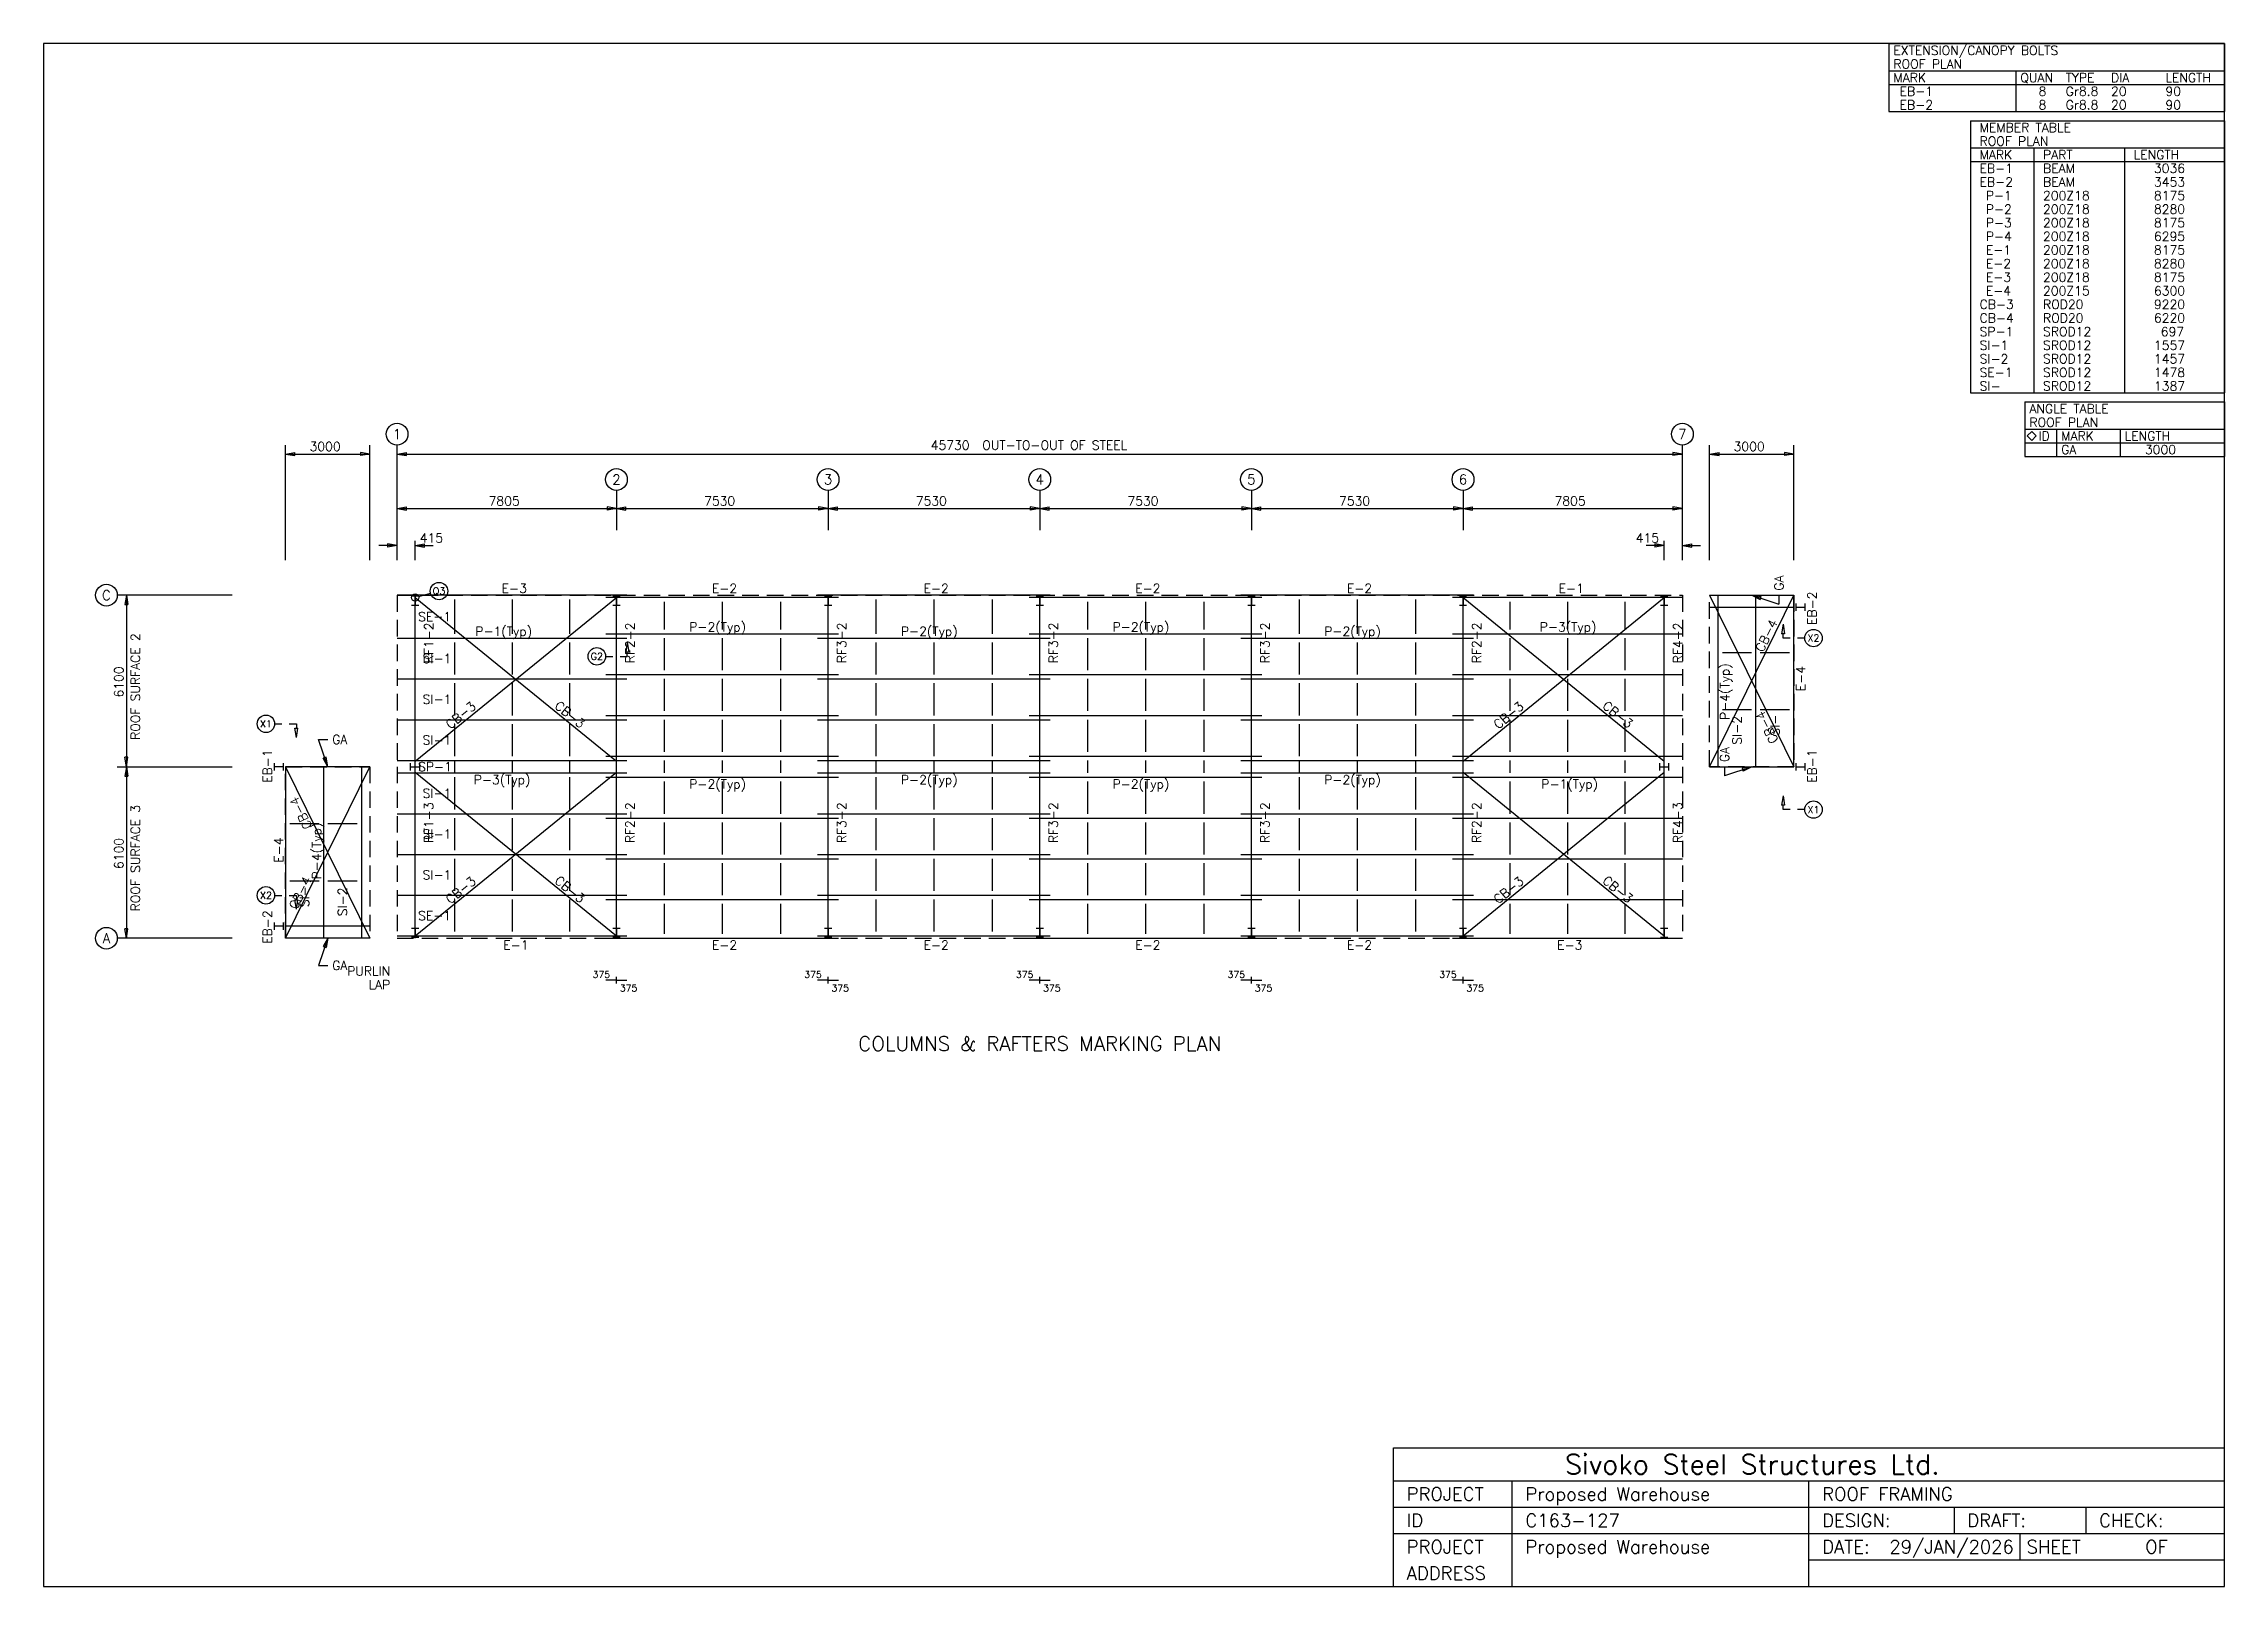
# Model space of a CAD drawing. Extents: x 0 to 77588, y 0 to 54866.
import ezdxf
from ezdxf.enums import TextEntityAlignment as Align

# ---------------------------------------------------------------- set-up
doc = ezdxf.new("R2010")
doc.units = 0
doc.linetypes.add('CONTIN', pattern=[0])
doc.linetypes.add('DASHED', pattern=[877.43, 586.53, -290.9])
doc.layers.get('0').update_dxf_attribs({"linetype": 'CONTIN'})
for name, color, linetype in [('1', 7, 'CONTIN'), ('10', 10, 'CONTIN'), ('11', 7, 'CONTIN'), ('12', 6, 'CONTIN'), ('13', 1, 'CONTIN'), ('14', 7, 'CONTIN'), ('15', 7, 'CONTIN'), ('2', 6, 'CONTIN'), ('22', 7, 'CONTIN'), ('26', 7, 'CONTIN'), ('3', 7, 'CONTIN'), ('4', 7, 'CONTIN'), ('5', 5, 'DASHED'), ('6', 6, 'CONTIN'), ('7', 7, 'CONTIN')]:
    doc.layers.add(name, color=color, linetype=linetype)
doc.styles.add('SIMPLEX', font='SIMPLEX')

# ---------------------------------------------------------------- blocks, each defined once
blk = doc.blocks.new('WCOL')
for p, q in [((-10.2, 0), (10.2, 0)), ((0, 0), (0, -25.4)), ((-10.2, -25.4), (10.2, -25.4))]:
    blk.add_line(p, q)
blk = doc.blocks.new('ARROWP')
for p, q in [((0, 0), (-335, 56)), ((-335, 56), (-335, -56)), ((0, 0), (-335, -56))]:
    blk.add_line(p, q)
blk = doc.blocks.new('CUTSEC')
at = {"layer": '7'}
for p, q in [((-387.11063, 0), (-129.03688, 0)), ((129.03688, 0), (387.110626, 0)), ((387.110626, 0), (387.110626, 154.844284))]:
    blk.add_line(p, q, dxfattribs=at)
at = {"layer": '7', "rotation": 90}
blk.add_blockref('ARROWP', (387.110626, 490.340179), dxfattribs=at)
blk = doc.blocks.new('ARROW')
for p, q in [((0, 0), (-335, 56)), ((-335, 56), (-335, -56)), ((0, 0), (-335, -56))]:
    blk.add_line(p, q)
blk = doc.blocks.new('ROFFRM')
at = {"layer": '1'}
for p, q in [((8180, 12200), (0, 12200)), ((645.184326, 6300), (7804.99951, 12119.3525)), ((645.184326, 12119.3525), (7804.99951, 6300)), ((2048.74878, 12045.1563), (2048.74878, 10827.0557)), ((4092.49854, 12045.1563), (4092.49854, 10827.0557)), ((6136.25146, 12045.1563), (6136.25146, 10827.0557)), ((15709.998, 12119.3525), (7429.99854, 12119.3525)), ((9500.00098, 11964.5078), (9500.00098, 10981.9004)), ((11569.999, 11964.5078), (11569.999, 10981.9004)), ((13640, 11964.5078), (13640, 10981.9004)), ((23239.998, 12200), (14959.998, 12200)), ((17030, 12045.1563), (17030, 10827.0557)), ((19100, 12045.1563), (19100, 10827.0557)), ((21170, 12045.1563), (21170, 10827.0557)), ((30769.9961, 12119.3525), (22489.998, 12119.3525)), ((24560.002, 11964.5078), (24560.002, 10981.9004)), ((26629.998, 11964.5078), (26629.998, 10981.9004)), ((28700, 11964.5078), (28700, 10981.9004)), ((38300, 12200), (30019.9961, 12200)), ((32090, 12045.1563), (32090, 10827.0557)), ((34160, 12045.1563), (34160, 10827.0557)), ((36230, 12045.1563), (36230, 10827.0557)), ((45730, 12119.3525), (37550, 12119.3525)), ((37925, 6300), (45084.8125, 12119.3525)), ((37925, 12119.3525), (45084.8125, 6300)), ((39593.75, 11964.5078), (39593.75, 10981.9004)), ((41637.5, 11964.5078), (41637.5, 10981.9004)), ((43681.25, 11964.5078), (43681.25, 10981.9004)), ((46697.7734, 12200), (49697.7734, 6100)), ((46697.7734, 6100), (49697.7734, 12200)), ((46997.7773, 6100), (46997.7773, 12200)), ((48347.7773, 6100), (48347.7773, 12200)), ((49697.7734, 6100), (49697.7734, 12200)), ((0, 10672.2109), (8180.00049, 10672.2109)), ((2048.74878, 10517.3672), (2048.74878, 9376.68945)), ((4092.49854, 10517.3672), (4092.49854, 9376.68945)), ((6136.25146, 10517.3672), (6136.25146, 9376.68945)), ((7430, 10827.0557), (15710.002, 10827.0557)), ((9500.00098, 10672.2119), (9500.00098, 9531.53418)), ((11569.999, 10672.2119), (11569.999, 9531.53418)), ((13640, 10672.2119), (13640, 9531.53418)), ((14960, 10672.2109), (23240.002, 10672.2109)), ((17030, 10517.3672), (17030, 9376.68945)), ((19100, 10517.3672), (19100, 9376.68945)), ((21170, 10517.3672), (21170, 9376.68945)), ((22490, 10827.0557), (30770, 10827.0557)), ((24560.002, 10672.2119), (24560.002, 9531.53418)), ((26629.998, 10672.2119), (26629.998, 9531.53418)), ((28700, 10672.2119), (28700, 9531.53418)), ((30020, 10672.2109), (38300, 10672.2109)), ((32090, 10517.3672), (32090, 9376.68945)), ((34160, 10517.3672), (34160, 9376.68945)), ((36230, 10517.3672), (36230, 9376.68945)), ((37550, 10827.0557), (45730, 10827.0557)), ((39593.75, 10672.2119), (39593.75, 9531.53418)), ((41637.5, 10672.2119), (41637.5, 9531.53418)), ((43681.25, 10672.2119), (43681.25, 9531.53418)), ((47152.6172, 10166.667), (48192.9336, 10166.667)), ((48502.6211, 10166.667), (49542.9336, 10166.667)), ((48502.6211, 10166.667), (49542.9336, 10166.667)), ((7430, 9376.69043), (15710.002, 9376.69043)), ((22490, 9376.69043), (30770, 9376.69043)), ((37550, 9376.69043), (45730, 9376.69043)), ((0, 9221.8457), (8180.00049, 9221.8457)), ((2048.74878, 9067.00098), (2048.74878, 7926.32373)), ((4092.49854, 9067.00098), (4092.49854, 7926.32373)), ((6136.25146, 9067.00098), (6136.25146, 7926.32373)), ((9500.00098, 9221.84668), (9500.00098, 8081.16846)), ((11569.999, 9221.84668), (11569.999, 8081.16846)), ((13640, 9221.84668), (13640, 8081.16846)), ((14960, 9221.8457), (23240.002, 9221.8457)), ((17030, 9067.00098), (17030, 7926.32373)), ((19100, 9067.00098), (19100, 7926.32373)), ((21170, 9067.00098), (21170, 7926.32373)), ((24560.002, 9221.84668), (24560.002, 8081.16846)), ((26629.998, 9221.84668), (26629.998, 8081.16846)), ((28700, 9221.84668), (28700, 8081.16846)), ((30020, 9221.8457), (38300, 9221.8457)), ((32090, 9067.00098), (32090, 7926.32373)), ((34160, 9067.00098), (34160, 7926.32373)), ((36230, 9067.00098), (36230, 7926.32373)), ((39593.75, 9221.84668), (39593.75, 8081.16846)), ((41637.5, 9221.84668), (41637.5, 8081.16846)), ((43681.25, 9221.84668), (43681.25, 8081.16846)), ((0, 7771.47949), (8180.00049, 7771.47949)), ((7430, 7926.32471), (15710.002, 7926.32471)), ((9500.00098, 7771.48047), (9500.00098, 6630.80127)), ((11569.999, 7771.48047), (11569.999, 6630.80127)), ((13640, 7771.48047), (13640, 6630.80127)), ((14960, 7771.47949), (23240.002, 7771.47949)), ((22490, 7926.32471), (30770, 7926.32471)), ((24560.002, 7771.48047), (24560.002, 6630.80127)), ((26629.998, 7771.48047), (26629.998, 6630.80127)), ((28700, 7771.48047), (28700, 6630.80127)), ((30020, 7771.47949), (38300, 7771.47949)), ((37550, 7926.32471), (45730, 7926.32471)), ((39593.75, 7771.48047), (39593.75, 6630.80127)), ((41637.5, 7771.48047), (41637.5, 6630.80127)), ((43681.25, 7771.48047), (43681.25, 6630.80127)), ((47152.6172, 8133.33398), (48192.9336, 8133.33398)), ((48502.6211, 8133.33398), (49542.9336, 8133.33398)), ((48502.6211, 8133.33398), (49542.9336, 8133.33398)), ((2048.74878, 7616.63574), (2048.74878, 6475.95752)), ((4092.49854, 7616.63574), (4092.49854, 6475.95752)), ((6136.25146, 7616.63574), (6136.25146, 6475.95752)), ((17030, 7616.63574), (17030, 6475.95752)), ((19100, 7616.63574), (19100, 6475.95752)), ((21170, 7616.63574), (21170, 6475.95752)), ((32090, 7616.63574), (32090, 6475.95752)), ((34160, 7616.63574), (34160, 6475.95752)), ((36230, 7616.63574), (36230, 6475.95752)), ((0, 6321.11377), (8180.00049, 6321.11377)), ((2048.74878, 6321.11377), (2048.74878, 5878.91064)), ((4092.49854, 6321.11377), (4092.49854, 5878.91064)), ((6136.25146, 6321.11377), (6136.25146, 5878.91064)), ((7430, 6475.95752), (15710.002, 6475.95752)), ((9500.00098, 6321.11279), (9500.00098, 5878.91113)), ((11569.999, 6321.11279), (11569.999, 5878.91113)), ((13640, 6321.11279), (13640, 5878.91113)), ((14960, 6321.11377), (23240.002, 6321.11377)), ((17030, 6321.11377), (17030, 5878.91064)), ((19100, 6321.11377), (19100, 5878.91064)), ((21170, 6321.11377), (21170, 5878.91064)), ((22490, 6475.95752), (30770, 6475.95752)), ((24560.002, 6321.11279), (24560.002, 5878.91113)), ((26629.998, 6321.11279), (26629.998, 5878.91113)), ((28700, 6321.11279), (28700, 5878.91113)), ((30020, 6321.11377), (38300, 6321.11377)), ((32090, 6321.11377), (32090, 5878.91064)), ((34160, 6321.11377), (34160, 5878.91064)), ((36230, 6321.11377), (36230, 5878.91064)), ((37550, 6475.95752), (45730, 6475.95752)), ((39593.75, 6321.11279), (39593.75, 5878.91113)), ((41637.5, 6321.11279), (41637.5, 5878.91113)), ((43681.25, 6321.11279), (43681.25, 5878.91113)), ((-3967.7764, 6100), (-3967.7764, 0)), ((-3967.7764, 6100), (-967.77655, 0)), ((-3967.7764, 0), (-967.77655, 6100)), ((-2617.7766, 6100), (-2617.7766, 0)), ((-1267.7766, 6100), (-1267.7766, 0)), ((0, 5878.91064), (8180.00049, 5878.91064)), ((645.184326, 80.648041), (7804.99951, 5900.00049)), ((645.184326, 5900.00049), (7804.99951, 80.648041)), ((2048.74878, 5724.06641), (2048.74878, 4583.38916)), ((4092.49854, 5724.06641), (4092.49854, 4583.38916)), ((6136.25146, 5724.06641), (6136.25146, 4583.38916)), ((7430, 5724.06738), (15710.002, 5724.06738)), ((9500.00098, 5569.22217), (9500.00098, 4428.54492)), ((11569.999, 5569.22217), (11569.999, 4428.54492)), ((13640, 5569.22217), (13640, 4428.54492)), ((14960, 5878.91064), (23240.002, 5878.91064)), ((17030, 5724.06641), (17030, 4583.38916)), ((19100, 5724.06641), (19100, 4583.38916)), ((21170, 5724.06641), (21170, 4583.38916)), ((22490, 5724.06738), (30770, 5724.06738)), ((24560.002, 5569.22217), (24560.002, 4428.54492)), ((26629.998, 5569.22217), (26629.998, 4428.54492)), ((28700, 5569.22217), (28700, 4428.54492)), ((30020, 5878.91064), (38300, 5878.91064)), ((32090, 5724.06641), (32090, 4583.38916)), ((34160, 5724.06641), (34160, 4583.38916)), ((36230, 5724.06641), (36230, 4583.38916)), ((37550, 5724.06738), (45730, 5724.06738)), ((37925, 80.648041), (45084.8125, 5900.00049)), ((37925, 5900.00049), (45084.8125, 80.648041)), ((39593.75, 5569.22217), (39593.75, 4428.54492)), ((41637.5, 5569.22217), (41637.5, 4428.54492)), ((43681.25, 5569.22217), (43681.25, 4428.54492)), ((-2772.6208, 4066.6665), (-3812.9319, 4066.6665)), ((-2772.6208, 4066.6665), (-3812.9319, 4066.6665)), ((-1422.6208, 4066.6665), (-2462.9324, 4066.6665)), ((0, 4428.54492), (8180.00049, 4428.54492)), ((2048.74878, 4273.7002), (2048.74878, 3133.02295)), ((4092.49854, 4273.7002), (4092.49854, 3133.02295)), ((6136.25146, 4273.7002), (6136.25146, 3133.02295)), ((7430, 4273.70068), (15710.002, 4273.70068)), ((9500.00098, 4118.85645), (9500.00098, 2978.17847)), ((11569.999, 4118.85645), (11569.999, 2978.17847)), ((13640, 4118.85645), (13640, 2978.17847)), ((14960, 4428.54492), (23240.002, 4428.54492)), ((17030, 4273.7002), (17030, 3133.02295)), ((19100, 4273.7002), (19100, 3133.02295)), ((21170, 4273.7002), (21170, 3133.02295)), ((22490, 4273.70068), (30770, 4273.70068)), ((24560.002, 4118.85645), (24560.002, 2978.17847)), ((26629.998, 4118.85645), (26629.998, 2978.17847)), ((28700, 4118.85645), (28700, 2978.17847)), ((30020, 4428.54492), (38300, 4428.54492)), ((32090, 4273.7002), (32090, 3133.02295)), ((34160, 4273.7002), (34160, 3133.02295)), ((36230, 4273.7002), (36230, 3133.02295)), ((37550, 4273.70068), (45730, 4273.70068)), ((39593.75, 4118.85645), (39593.75, 2978.17847)), ((41637.5, 4118.85645), (41637.5, 2978.17847)), ((43681.25, 4118.85645), (43681.25, 2978.17847)), ((0, 2978.17847), (8180.00049, 2978.17847)), ((2048.74878, 2823.33447), (2048.74878, 1682.65662)), ((4092.49854, 2823.33447), (4092.49854, 1682.65662)), ((6136.25146, 2823.33447), (6136.25146, 1682.65662)), ((7430, 2823.33398), (15710.002, 2823.33398)), ((9500.00098, 2668.48999), (9500.00098, 1527.81238)), ((11569.999, 2668.48999), (11569.999, 1527.81238)), ((13640, 2668.48999), (13640, 1527.81238)), ((14960, 2978.17847), (23240.002, 2978.17847)), ((17030, 2823.33447), (17030, 1682.65662)), ((19100, 2823.33447), (19100, 1682.65662)), ((21170, 2823.33447), (21170, 1682.65662)), ((22490, 2823.33398), (30770, 2823.33398)), ((24560.002, 2668.48999), (24560.002, 1527.81238)), ((26629.998, 2668.48999), (26629.998, 1527.81238)), ((28700, 2668.48999), (28700, 1527.81238)), ((30020, 2978.17847), (38300, 2978.17847)), ((32090, 2823.33447), (32090, 1682.65662)), ((34160, 2823.33447), (34160, 1682.65662)), ((36230, 2823.33447), (36230, 1682.65662)), ((37550, 2823.33398), (45730, 2823.33398)), ((39593.75, 2668.48999), (39593.75, 1527.81238)), ((41637.5, 2668.48999), (41637.5, 1527.81238)), ((43681.25, 2668.48999), (43681.25, 1527.81238)), ((-2772.6208, 2033.33325), (-3812.9319, 2033.33325)), ((-2772.6208, 2033.33325), (-3812.9319, 2033.33325)), ((-1422.6208, 2033.33325), (-2462.9324, 2033.33325)), ((0, 1527.81238), (8180.00049, 1527.81238)), ((2048.74878, 1372.96802), (2048.74878, 235.492279)), ((4092.49854, 1372.96802), (4092.49854, 235.492279)), ((6136.25146, 1372.96802), (6136.25146, 235.492279)), ((7430, 1372.96802), (15710.002, 1372.96802)), ((9500.00098, 1218.12378), (9500.00098, 154.844238)), ((11569.999, 1218.12378), (11569.999, 154.844238)), ((13640, 1218.12378), (13640, 154.844238)), ((14960, 1527.81238), (23240.002, 1527.81238)), ((17030, 1372.96802), (17030, 235.492279)), ((19100, 1372.96802), (19100, 235.492279)), ((21170, 1372.96802), (21170, 235.492279)), ((22490, 1372.96802), (30770, 1372.96802)), ((24560.002, 1218.12378), (24560.002, 154.844238)), ((26629.998, 1218.12378), (26629.998, 154.844238)), ((28700, 1218.12378), (28700, 154.844238)), ((30020, 1527.81238), (38300, 1527.81238)), ((32090, 1372.96802), (32090, 235.492279)), ((34160, 1372.96802), (34160, 235.492279)), ((36230, 1372.96802), (36230, 235.492279)), ((37550, 1372.96802), (45730, 1372.96802)), ((39593.75, 1218.12378), (39593.75, 154.844238)), ((41637.5, 1218.12378), (41637.5, 154.844238)), ((43681.25, 1218.12378), (43681.25, 154.844238)), ((0, 80.648041), (8180.00049, 80.648041)), ((7430, 0), (15710.002, 0)), ((14960, 80.648041), (23240.002, 80.648041)), ((22490, 0), (30770, 0)), ((30020, 80.648041), (38300, 80.648041)), ((37550, 0), (45730, 0))]:
    blk.add_line(p, q, dxfattribs=at)
at = {"layer": '12'}
for p, q in [((-3967.7764, 13450.043), (-3967.7764, 17540.5137)), ((-967.77643, 13450.043), (-967.77643, 17540.5137)), ((0, 13450.043), (0, 17540.5137)), ((45730, 13450.043), (45730, 17540.5137)), ((46697.7734, 13450.043), (46697.7734, 17540.5137)), ((49697.7734, 13450.043), (49697.7734, 17540.5137)), ((7804.99951, 15927.5518), (7804.99951, 14508.1475)), ((15334.998, 15927.5518), (15334.998, 14508.1475)), ((22864.998, 15927.5518), (22864.998, 14508.1475)), ((30395.002, 15927.5518), (30395.002, 14508.1475)), ((37925, 15927.5518), (37925, 14508.1475)), ((0, 13450.043), (0, 14127.4863)), ((645.184326, 13450.043), (645.184326, 14127.4863)), ((45084.8125, 13450.043), (45084.8125, 14127.4863)), ((45730, 13450.043), (45730, 14127.4863)), ((-5863.0054, 12200), (-9953.4746, 12200)), ((-9953.4746, 6100), (-5863.0054, 6100)), ((-5863.0054, 0), (-9953.4746, 0))]:
    blk.add_line(p, q, dxfattribs=at)
at = {"layer": '13'}
for centre in [(0, 17927.625), (45730, 17927.625), (7804.99951, 16314.6621), (15334.998, 16314.6621), (22864.998, 16314.6621), (30395.002, 16314.6621), (37925, 16314.6621), (-10340.585, 12200), (-10340.585, 0)]:
    blk.add_circle(centre, 387.110626, dxfattribs=at)
at = {"layer": '2'}
for p, q in [((-3967.7764, 17217.9199), (-967.77655, 17217.9199)), ((0, 17217.9199), (45730, 17217.9199)), ((46697.7734, 17217.9199), (49697.7734, 17217.9199)), ((0, 15282.3682), (45730, 15282.3682)), ((0, 13966.1904), (-645.18433, 13966.1904)), ((645.184326, 13966.1904), (1290.36865, 13966.1904)), ((45084.8125, 13966.1904), (44439.6289, 13966.1904)), ((45730, 13966.1904), (46375.1836, 13966.1904)), ((-9630.8818, 12200), (-9630.8818, 0)), ((7804.99951, -1491.9888), (7430, -1491.9888)), ((7804.99951, -1612.9608), (7804.99951, -1371.0167)), ((7804.99951, -1612.9608), (7804.99951, -1371.0167)), ((7804.99951, -1491.9888), (8180.00049, -1491.9888)), ((15335, -1491.9888), (14960, -1491.9888)), ((15335, -1612.9608), (15335, -1371.0167)), ((15335, -1612.9608), (15335, -1371.0167)), ((15335, -1491.9888), (15710.002, -1491.9888)), ((22865, -1491.9888), (22490, -1491.9888)), ((22865, -1612.9608), (22865, -1371.0167)), ((22865, -1612.9608), (22865, -1371.0167)), ((22865, -1491.9888), (23240.002, -1491.9888)), ((30395.002, -1491.9888), (30020, -1491.9888)), ((30395.002, -1612.9608), (30395.002, -1371.0167)), ((30395.002, -1612.9608), (30395.002, -1371.0167)), ((30395.002, -1491.9888), (30770, -1491.9888)), ((37925, -1491.9888), (37550, -1491.9888)), ((37925, -1612.9608), (37925, -1371.0167)), ((37925, -1612.9608), (37925, -1371.0167)), ((37925, -1491.9888), (38300, -1491.9888))]:
    blk.add_line(p, q, dxfattribs=at)
at = {"layer": '3'}
for p, q in [((48197.7773, 12200), (49165.5547, 11877.4082)), ((49165.5547, 12200), (49165.5547, 11877.4082)), ((-2467.7764, 6100), (-2790.3687, 7067.77686)), ((-2790.3687, 7067.77686), (-2467.7764, 7067.77686)), ((47230, 6100), (47230, 5777.4082)), ((48197.7773, 6100), (47230, 5777.4082)), ((-2467.7764, 0), (-2790.3687, -967.77655)), ((-2790.3687, -967.77655), (-2467.7764, -967.77655))]:
    blk.add_line(p, q, dxfattribs=at)
at = {"layer": '4'}
for p, q in [((645.184326, 0), (645.184326, 12200)), ((7804.99951, 0), (7804.99951, 12200)), ((15335, 0), (15335, 12200)), ((22865, 0), (22865, 12200)), ((30395.002, 0), (30395.002, 12200)), ((37925, 0), (37925, 12200)), ((45084.8125, 0), (45084.8125, 12200)), ((46697.7734, 11770), (49697.7734, 11770)), ((-967.77655, 6100), (-3967.7764, 6100)), ((46697.7734, 6100), (49697.7734, 6100)), ((-967.77655, 430.000092), (-3967.7764, 430.000092))]:
    blk.add_line(p, q, dxfattribs=at)
at = {"layer": '5'}
for p, q in [((0, 12200), (0, 6100)), ((0, 12200), (45730, 12200)), ((45730, 12200), (45730, 6100)), ((46697.7734, 6100), (46697.7734, 12200)), ((46697.7734, 12200), (49697.7734, 12200)), ((49697.7734, 12200), (49697.7734, 6100)), ((-3967.7764, 6100), (-967.77655, 6100)), ((-3967.7764, 0), (-3967.7764, 6100)), ((-967.77655, 6100), (-967.77655, 0)), ((0, 6100), (0, 0)), ((45730, 6100), (45730, 0)), ((49697.7734, 6100), (46697.7734, 6100)), ((-967.77655, 0), (-3967.7764, 0)), ((0, 0), (45730, 0))]:
    blk.add_line(p, q, dxfattribs=at)
at = {"layer": '6'}
for p, q in [((46697.7734, 12200), (49697.7734, 12200)), ((-967.77655, 6100), (-3967.7764, 6100)), ((46697.7734, 6100), (49697.7734, 6100)), ((-967.77655, 0), (-3967.7764, 0))]:
    blk.add_line(p, q, dxfattribs=at)
at = {"layer": '7'}
blk.add_line((769.824585, 12152.749), (1193.6012, 12266.2979), dxfattribs=at)
for centre, radius in [((1492.73755, 12346.4492), 309.688477), ((645.184326, 12119.3525), 129.03688), ((50394.5742, 10675), 309.688477), ((7108.20117, 10024.4512), 309.688477), ((-4664.5757, 7624.99951), 309.688477), ((50394.5742, 4575), 309.688477), ((-4664.5757, 1524.99988), 309.688477)]:
    blk.add_circle(centre, radius, dxfattribs=at)
at = {"layer": '10', "yscale": 12.7004795, "zscale": 12.7004795}
for p, xscale in [((645.185425, 12159.6758), -12.70048), ((7804.99951, 12159.6758), -12.70048), ((15334.998, 12159.6758), -12.70048), ((22864.998, 12159.6758), -12.70048), ((30395.002, 12159.6758), -12.70048), ((37925, 12159.6758), -12.70048), ((45084.8125, 12159.6758), -12.70048), ((645.184326, 362.916199), 12.7004795), ((7804.99951, 362.916199), 12.7004795), ((15335, 362.916199), 12.7004795), ((22865, 362.916199), 12.7004795), ((30395.002, 362.916199), 12.7004795), ((37925, 362.916199), 12.7004795), ((45084.8125, 362.916199), 12.7004795)]:
    blk.add_blockref('WCOL', p, dxfattribs=dict(at, xscale=xscale))
at = {"layer": '10', "xscale": 12.7004795, "yscale": 12.7004795, "zscale": 12.7004795}
for p, rotation in [((49778.4258, 11770), 90), ((-4048.4243, 6100), 270), ((483.888275, 6100), 90), ((44923.5195, 6100), 90), ((49778.4258, 6100), 90), ((-4048.4243, 430.000092), 270)]:
    blk.add_blockref('WCOL', p, dxfattribs=dict(at, rotation=rotation))
at = {"layer": '2'}
for p, rotation in [((-3967.7764, 17217.9199), 180), ((0, 17217.9199), 180), ((46697.7734, 17217.9199), 180), ((0, 15282.3682), 180), ((7804.99951, 15282.3682), 180), ((15334.998, 15282.3682), 180), ((22864.998, 15282.3682), 180), ((30395.002, 15282.3682), 180), ((37925, 15282.3682), 180), ((645.184326, 13966.1904), 180), ((45730, 13966.1904), 180), ((-9630.8818, 12200), 90), ((-9630.8818, 6100), 270), ((-9630.8818, 6100), 90), ((-9630.8818, 0), 270)]:
    blk.add_blockref('ARROW', p, dxfattribs=dict(at, rotation=rotation))
for p in [(-967.77655, 17217.9199), (45730, 17217.9199), (49697.7734, 17217.9199), (7804.99951, 15282.3682), (15334.998, 15282.3682), (22864.998, 15282.3682), (30395.002, 15282.3682), (37925, 15282.3682), (45730, 15282.3682), (0, 13966.1904), (45084.8125, 13966.1904)]:
    blk.add_blockref('ARROW', p, dxfattribs=at)
at = {"layer": '3'}
for p, rotation in [((48197.7773, 12200), 161.565), ((-2467.7764, 6100), 288.435), ((48197.7773, 6100), 378.435), ((-2467.7764, 0), 431.565)]:
    blk.add_blockref('ARROWP', p, dxfattribs=dict(at, rotation=rotation))
at = {"layer": '7', "yscale": -1, "zscale": -1, "rotation": -180}
for p in [(49697.7734, 10675), (49697.7734, 4575)]:
    blk.add_blockref('CUTSEC', p, dxfattribs=at)
at = {"layer": '7'}
blk.add_blockref('CUTSEC', (7804.99951, 10024.4512), dxfattribs=at)
at = {"layer": '7', "yscale": -1, "zscale": -1}
for p in [(-3967.7764, 7624.99951), (-3967.7764, 1524.99988)]:
    blk.add_blockref('CUTSEC', p, dxfattribs=at)
at = {"layer": '11', "style": 'SIMPLEX'}
for s, height, p in [('3000', 322.592163, (-3112.9607, 17325.4531)), ('45730', 322.592163, (18985.8281, 17372.7656)), ('3000', 322.592163, (47552.5898, 17325.4531)), ('7805', 322.592163, (3257.31543, 15389.8994)), ('7530', 322.592163, (10924.8154, 15389.8994)), ('7530', 322.592163, (18454.8145, 15389.8994)), ('7530', 322.592163, (25984.8145, 15389.8994)), ('7530', 322.592163, (33514.8164, 15389.8994)), ('7805', 322.592163, (41182.3164, 15389.8994)), ('415', 322.592163, (806.480408, 14073.7217)), ('415', 322.592163, (44068.6484, 14073.7217)), ('375', 241.944138, (6958.19531, -1411.3407)), ('375', 241.944138, (14488.1973, -1411.3407)), ('375', 241.944138, (22018.1973, -1411.3407)), ('375', 241.944138, (29548.1953, -1411.3407)), ('375', 241.944138, (37078.1953, -1411.3407)), ('375', 241.944138, (7925.97168, -1895.229)), ('375', 241.944138, (15455.9727, -1895.229)), ('375', 241.944138, (22985.9727, -1895.229)), ('375', 241.944138, (30515.9707, -1895.229)), ('375', 241.944138, (38045.9727, -1895.229))]:
    blk.add_text(s, height=height, dxfattribs=at).set_placement(p)
for p in [(-9738.4121, 8561.26953), (-9738.4121, 2461.26929)]:
    blk.add_text('6100', height=322.592163, rotation=90, dxfattribs=at).set_placement(p)
at = {"layer": '13', "style": 'SIMPLEX'}
for s, p in [('1', (0, 17927.625)), ('7', (45730, 17927.625)), ('2', (7804.99951, 16314.6621)), ('3', (15334.998, 16314.6621)), ('4', (22864.998, 16314.6621)), ('5', (30395.002, 16314.6621)), ('6', (37925, 16314.6621)), ('C', (-10340.585, 12200)), ('A', (-10340.585, 0))]:
    blk.add_text(s, height=348.399567, dxfattribs=at).set_placement(p, align=Align.MIDDLE_CENTER)
at = {"layer": '15', "style": 'SIMPLEX'}
blk.add_text(' OUT-TO-OUT OF STEEL', height=322.592163, dxfattribs=at).set_placement((20598.7891, 17372.7656))
for s, p in [('ROOF SURFACE 2', (-9146.9932, 7053.15088)), ('ROOF SURFACE 3', (-9146.9932, 953.15094))]:
    blk.add_text(s, height=322.592163, rotation=90, dxfattribs=at).set_placement(p)
blk.add_text('COLUMNS & RAFTERS MARKING PLAN', height=516.147522, dxfattribs=at).set_placement((22865, -4008.208), align=Align.CENTER)
at = {"layer": '2', "style": 'SIMPLEX'}
for s, p in [('PURLIN', (-241.94414, -1330.6926)), ('LAP', (-241.94414, -1814.5811))]:
    blk.add_text(s, height=322.592163, dxfattribs=at).set_placement(p, align=Align.RIGHT)
at = {"layer": '3', "style": 'SIMPLEX'}
for s, p in [(' E-3', (3501.26953, 12280.6475)), (' E-2', (10981.2686, 12280.6475)), (' E-2', (18511.2676, 12280.6475)), (' E-2', (26041.2656, 12280.6475)), (' E-2', (33571.2695, 12280.6475)), (' E-1', (41107.7227, 12280.6475)), ('SE-1', (748.702271, 11274.8096)), (' P-1(Typ)', (2563.74268, 10752.8594)), (' P-2(Typ)', (10174.79, 10907.7041)), (' P-2(Typ)', (17704.7891, 10752.8594)), (' P-2(Typ)', (25234.791, 10907.7041)), (' P-2(Typ)', (32764.7871, 10752.8594)), (' P-3(Typ)', (40432.2891, 10907.7041)), ('SI-1', (909.998291, 9785.73242)), ('SI-1', (909.998291, 8335.36621)), ('GA', (-2306.4802, 6906.47998)), ('SI-1', (909.998291, 6885.00049)), ('SP-1', (748.702271, 5938.71631)), (' P-3(Typ)', (2507.28906, 5475.6709)), (' P-2(Typ)', (10174.79, 5320.82666)), (' P-2(Typ)', (17704.7891, 5475.6709)), (' P-2(Typ)', (25234.791, 5320.82666)), (' P-2(Typ)', (32764.7871, 5475.6709)), (' P-1(Typ)', (40488.7422, 5320.82666)), ('SI-1', (909.998291, 4992.43213)), ('SI-1', (909.998291, 3542.06519)), ('SI-1', (909.998291, 2091.69922)), ('SE-1', (748.702271, 642.934021)), (' E-1', (3557.72314, -403.2402)), (' E-2', (10981.2695, -403.2402)), (' E-2', (18511.2695, -403.2402)), (' E-2', (26041.2695, -403.2402)), (' E-2', (33571.2695, -403.2402)), (' E-3', (41051.2656, -403.2402)), ('GA', (-2306.4802, -1129.0726))]:
    blk.add_text(s, height=322.592163, dxfattribs=at).set_placement(p)
for s, rotation, p in [('GA', 90, (49326.8477, 12361.2969)), ('EB-2', 90, (50504.2578, 11140.9453)), (' RF1-2', 90, (1290.36865, 9557.3418)), (' RF2-2', 90, (8450.18457, 9557.3418)), (' RF3-2', 90, (15980.1836, 9557.3418)), (' RF3-2', 90, (23510.1855, 9557.3418)), (' RF3-2', 90, (31040.1855, 9557.3418)), (' RF2-2', 90, (38570.1836, 9557.3418)), (' RF4-2', 90, (45730, 9557.3418)), ('CB-4', 63.812, (48597.793, 10146.1094)), (' P-4(Typ)', 90, (47401.0156, 7539.78857)), (' E-4', 90, (50101.0156, 8561.26953)), ('CB-3', 39.104, (1896.12012, 7420.6626)), ('CB-3', -39.104, (5577.76172, 8214.18164)), ('CB-3', 39.104, (39175.9375, 7420.6626)), ('CB-3', -39.104, (42857.5742, 8214.18164)), ('SI-2', 90, (47834.0703, 6881.67529)), ('CB-4', 116.188, (49153.0195, 7024.92627)), ('SI-', 90, (49184.0703, 7204.26904)), ('SI-', 90, (49184.0703, 7204.26904)), ('EB-1', 90, (-4451.665, 5527.39893)), ('GA', 90, (47391.2969, 6261.2959)), ('EB-1', 90, (50504.2578, 5527.39893)), ('CB-4', 116.188, (-3012.5315, 3974.92651)), (' RF1-3', 90, (1290.36865, 3158.83032)), (' RF2-2', 90, (8450.18457, 3158.83032)), (' RF3-2', 90, (15980.1836, 3158.83032)), (' RF3-2', 90, (23510.1855, 3158.83032)), (' RF3-2', 90, (31040.1855, 3158.83032)), (' RF2-2', 90, (38570.1836, 3158.83032)), (' RF4-3', 90, (45730, 3158.83032)), (' P-4(Typ)', 90, (-2698.4243, 1869.78894)), (' E-4', 90, (-4048.4241, 2461.26929)), ('CB-4', 63.812, (-3567.76, 996.109131)), ('SI-', 90, (-3131.4805, 1104.2677)), ('SI-', 90, (-3131.4805, 1104.2677)), ('SI-2', 90, (-1781.4808, 781.675598)), ('CB-3', 39.104, (1896.12012, 1201.31006)), ('CB-3', -39.104, (5577.76172, 1994.82922)), ('CB-3', 39.104, (39175.9375, 1201.31006)), ('CB-3', -39.104, (42857.5742, 1994.82922)), ('EB-2', 90, (-4451.6655, -199.05464))]:
    blk.add_text(s, height=322.592163, rotation=rotation, dxfattribs=at).set_placement(p)
at = {"layer": '7', "style": 'SIMPLEX'}
for s, p in [('Q3', (1492.73755, 12346.4492)), ('G2', (7108.20117, 10024.4512)), ('X2', (50394.5742, 10675)), ('X1', (-4664.5757, 7624.99951)), ('X1', (50394.5742, 4575)), ('X2', (-4664.5757, 1524.99988))]:
    blk.add_text(s, height=247.750793, dxfattribs=at).set_placement(p, align=Align.MIDDLE_CENTER)
blk = doc.blocks.new('RW1BLT')
for p, q in [((-11935.911, 0), (0, 0)), ((-11935.911, 0), (-11935.911, -2419.4412)), ((0, 0), (0, -2419.4412)), ((-11935.911, -967.77655), (0, -967.77655)), ((-11935.911, -1451.6649), (0, -1451.6649)), ((-7419.6201, -967.77655), (-7419.6201, -2419.4412)), ((-11935.911, -2419.4412), (0, -2419.4412))]:
    blk.add_line(p, q)
at = {"layer": '14', "style": 'SIMPLEX'}
for s, p in [('EXTENSION/CANOPY BOLTS', (-11774.614, -403.24026)), ('ROOF PLAN', (-11774.614, -887.12866)), ('MARK', (-11774.614, -1371.0167)), ('QUAN', (-7258.3242, -1371.0167)), ('TYPE', (-5645.3633, -1371.0167)), ('DIA', (-4032.4023, -1371.0167)), ('LENGTH', (-2096.8496, -1371.0167))]:
    blk.add_text(s, height=322.592163, dxfattribs=at).set_placement(p)
at = {"layer": '26', "style": 'SIMPLEX'}
for s, height, p in [(' EB-1', 322.592163, (-11774.614, -1854.905)), ('8', 322.59216, (-6613.1387, -1854.905)), ('Gr8.8', 322.592163, (-5645.3633, -1854.905)), ('20', 322.592163, (-4032.4023, -1854.905)), ('90', 322.592163, (-2096.8496, -1854.905)), (' EB-2', 322.592163, (-11774.614, -2338.7932)), ('8', 322.59216, (-6613.1387, -2338.7932)), ('Gr8.8', 322.592163, (-5645.3633, -2338.7932)), ('20', 322.592163, (-4032.4023, -2338.7932)), ('90', 322.592163, (-2096.8496, -2338.7932))]:
    blk.add_text(s, height=height, dxfattribs=at).set_placement(p)
blk = doc.blocks.new('RW1TBL')
for p, q in [((-9032.5811, 0), (0, 0)), ((-9032.5811, 0), (-9032.5811, -9677.7656)), ((0, 0), (0, -9677.7656)), ((-9032.5811, -967.77655), (0, -967.77655)), ((-9032.5811, -967.77655), (-9032.5811, -1451.6649)), ((-9032.5811, -1451.6649), (-9032.5811, -9677.7656)), ((-9032.5811, -1451.6649), (0, -1451.6649)), ((-6774.436, -967.77655), (-6774.436, -1451.6649)), ((-6774.436, -1451.6649), (-6774.436, -9677.7656)), ((-3548.5144, -967.77655), (-3548.5144, -1451.6649)), ((-3548.5144, -1451.6649), (-3548.5144, -9677.7656)), ((-9032.5811, -9677.7656), (0, -9677.7656))]:
    blk.add_line(p, q)
at = {"layer": '14', "style": 'SIMPLEX'}
for s, p in [('MEMBER TABLE', (-8709.9893, -403.24026)), ('ROOF PLAN', (-8709.9893, -887.12866)), ('MARK', (-8709.9893, -1371.0167)), ('PART', (-6451.8438, -1371.0167)), ('LENGTH', (-3225.9221, -1371.0167))]:
    blk.add_text(s, height=322.592163, dxfattribs=at).set_placement(p)
at = {"layer": '26', "style": 'SIMPLEX'}
for s, p in [('EB-1', (-8709.9893, -1854.9052)), ('BEAM', (-6451.8438, -1854.9052)), ('   3036', (-3225.9221, -1854.9052)), ('EB-2', (-8709.9893, -2338.7935)), ('BEAM', (-6451.8438, -2338.7935)), ('   3453', (-3225.9221, -2338.7935)), (' P-1', (-8709.9893, -2822.6816)), (' P-2', (-8709.9893, -3306.5698)), ('200Z18', (-6451.8438, -2822.6816)), ('200Z18', (-6451.8438, -3306.5698)), ('   8175', (-3225.9221, -2822.6816)), ('   8280', (-3225.9221, -3306.5698)), (' P-3', (-8709.9893, -3790.458)), ('200Z18', (-6451.8438, -3790.458)), ('   8175', (-3225.9221, -3790.458)), (' P-4', (-8709.9893, -4274.3462)), (' E-1', (-8709.9893, -4758.2349)), ('200Z18', (-6451.8438, -4274.3462)), ('200Z18', (-6451.8438, -4758.2349)), ('   8175', (-3225.9221, -4758.2349)), ('   6295', (-3225.9221, -4274.3462)), (' E-2', (-8709.9893, -5242.123)), (' E-3', (-8709.9893, -5726.0112)), ('200Z18', (-6451.8438, -5242.123)), ('200Z18', (-6451.8438, -5726.0112)), ('   8280', (-3225.9221, -5242.123)), ('   8175', (-3225.9221, -5726.0112)), (' E-4', (-8709.9893, -6209.8994)), ('200Z15', (-6451.8438, -6209.8994)), ('   6300', (-3225.9221, -6209.8994)), ('CB-3', (-8709.9893, -6693.7881)), ('CB-4', (-8709.9893, -7177.6758)), ('ROD20', (-6451.8438, -6693.7881)), ('ROD20', (-6451.8438, -7177.6758)), ('   9220', (-3225.9221, -6693.7881)), ('   6220', (-3225.9221, -7177.6758)), ('SP-1', (-8709.9893, -7661.5649)), ('SROD12', (-6451.8438, -7661.5649)), ('    697', (-3225.9221, -7661.5649)), ('SI-1', (-8709.9893, -8145.4526)), ('SI-2', (-8709.9893, -8629.3418)), ('SROD12', (-6451.8438, -8145.4526)), ('SROD12', (-6451.8438, -8629.3418)), ('   1557', (-3225.9221, -8145.4526)), ('   1457', (-3225.9221, -8629.3418)), ('SE-1', (-8709.9893, -9113.2295)), ('SI-', (-8709.9893, -9597.1182)), ('SROD12', (-6451.8438, -9113.2295)), ('SROD12', (-6451.8438, -9597.1182)), ('   1478', (-3225.9221, -9113.2295)), ('   1387', (-3225.9221, -9597.1182))]:
    blk.add_text(s, height=322.592163, dxfattribs=at).set_placement(p)
blk = doc.blocks.new('RW1ANGL')
for p, q in [((-7097.0278, 0), (-7097.0278, -1935.5532)), ((-7097.0278, 0), (0, 0)), ((0, 0), (0, -1935.5532)), ((-7097.0278, -967.77655), (0, -967.77655)), ((-7097.0278, -1451.6649), (0, -1451.6649)), ((-5967.9556, -967.77655), (-5967.9556, -1935.5532)), ((-3709.8101, -967.77655), (-3709.8101, -1935.5532)), ((-7097.0278, -1935.5532), (0, -1935.5532))]:
    blk.add_line(p, q)
at = {"layer": '14'}
for p, q in [((-7016.3799, -1209.7207), (-6855.084, -1048.4247)), ((-6855.084, -1371.0167), (-7016.3799, -1209.7207)), ((-6855.084, -1048.4247), (-6693.7876, -1209.7207)), ((-6693.7876, -1209.7207), (-6855.084, -1371.0167))]:
    blk.add_line(p, q, dxfattribs=at)
at = {"layer": '14', "style": 'SIMPLEX'}
for s, p in [('ANGLE TABLE', (-6935.731, -403.24026)), ('ROOF PLAN', (-6935.731, -887.12866)), ('ID', (-6613.1396, -1371.0167)), ('MARK', (-5806.6597, -1371.0167)), ('LENGTH', (-3548.5139, -1371.0167))]:
    blk.add_text(s, height=322.592163, dxfattribs=at).set_placement(p)
at = {"layer": '26', "style": 'SIMPLEX'}
for s, p in [('GA', (-5806.6597, -1854.9052)), ('   3000', (-3548.5139, -1854.9052))]:
    blk.add_text(s, height=322.592163, dxfattribs=at).set_placement(p)

msp = doc.modelspace()

# ---------------------------------------------------------------- linework, layer by layer
for p, q in [((48027.2031, 0), (48027.2031, 4926.8623)), ((48027.2031, 4926.8623), (77588.3828, 4926.8623)), ((77588.3828, 0), (77588.3828, 4926.8623)), ((48027.2031, 3753.79956), (77588.3828, 3753.79956)), ((52250.2305, 0), (52250.2305, 3753.79956)), ((62807.7969, 0), (62807.7969, 3753.79956)), ((48027.2031, 2815.34985), (77588.3828, 2815.34985)), ((67969.2734, 2815.34985), (67969.2734, 1876.89978)), ((72661.5156, 2815.34985), (72661.5156, 1876.89978)), ((48027.2031, 1876.89978), (77588.3828, 1876.89978)), ((70315.3906, 1876.89978), (70315.3906, 938.44989)), ((62807.7969, 938.44989), (77588.3828, 938.44989)), ((48027.2031, 0), (77588.3828, 0))]:
    msp.add_line(p, q)
at = {"layer": '22'}
for p, q in [((77588.3828, 54866.0664), (0, 54866.0664)), ((0, 54866.0664), (0, 0)), ((77588.3828, 0), (77588.3828, 54866.0664)), ((0, 0), (77588.3828, 0))]:
    msp.add_line(p, q, dxfattribs=at)

# ---------------------------------------------------------------- block references
for name, p in [('RW1BLT', (77588.3828, 54866.0664)), ('RW1TBL', (77588.3828, 52124.0352)), ('RW1ANGL', (77588.3828, 42123.6797)), ('ROFFRM', (12575.0381, 23050.7871))]:
    msp.add_blockref(name, p)

# ---------------------------------------------------------------- texts
at = {"layer": '14', "style": 'SIMPLEX'}
for s, height, p in [('Sivoko Steel Structures Ltd.', 703.837463, (54127.1367, 3988.4126)), ('PROJECT', 469.224945, (48496.4297, 3049.96216)), ('Proposed Warehouse', 469.224945, (52719.4531, 3049.96216)), ('ROOF FRAMING', 469.224945, (63277.0195, 3049.96216)), ('ID', 469.224945, (48496.4297, 2111.51245)), ('C163-127', 469.224945, (52719.4531, 2111.51245)), ('DESIGN:', 469.224945, (63277.0195, 2111.51245)), ('DRAFT:', 469.224945, (68438.4922, 2111.51245)), ('CHECK:', 469.224945, (73130.7422, 2111.51245)), ('PROJECT', 469.224945, (48496.4297, 1173.0625)), ('Proposed Warehouse', 469.224945, (52719.4531, 1173.0625)), ('DATE:', 469.224945, (63277.0195, 1173.0625)), ('29/JAN/2026', 469.224945, (65670.0625, 1173.0625)), ('SHEET', 469.224945, (70550.0078, 1173.0625)), ('OF', 469.224945, (74773.0313, 1173.0625)), ('ADDRESS', 469.224945, (48496.4297, 234.61247))]:
    msp.add_text(s, height=height, dxfattribs=at).set_placement(p)

doc.saveas('drawing.dxf')
